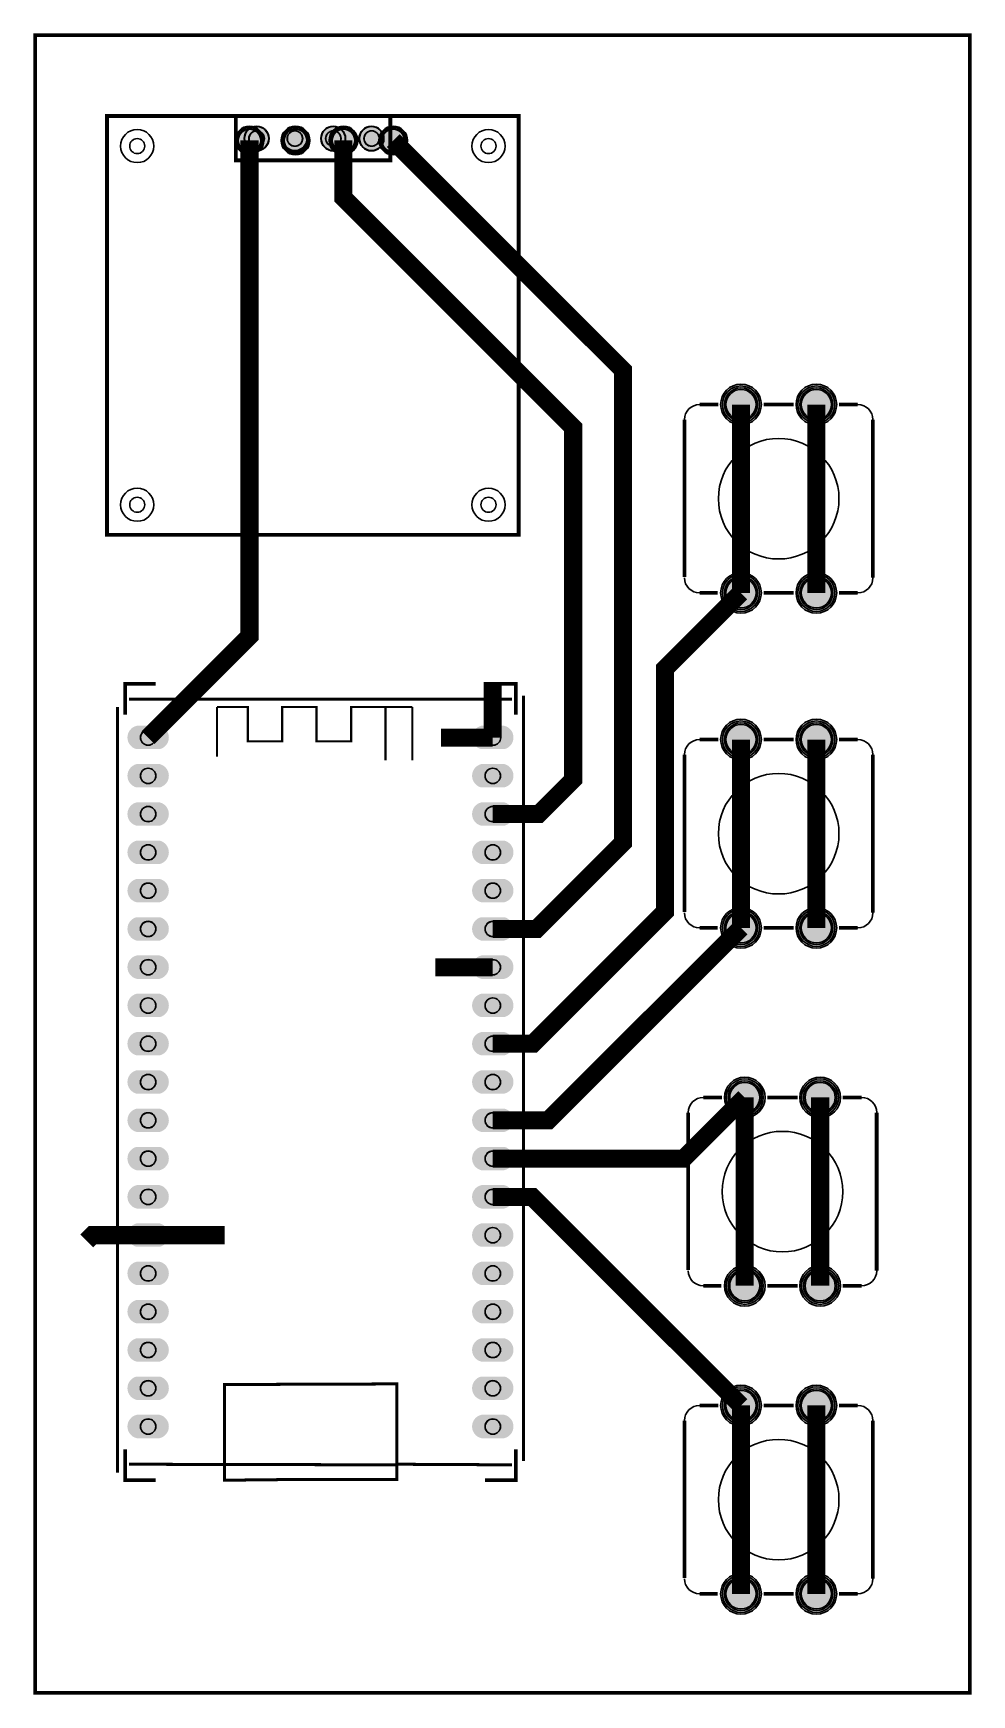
# Model space of a CAD drawing. Header units: millimetres. Extents: x 0 to 62, y -110 to 0.
import ezdxf

# ---------------------------------------------------------------- set-up
doc = ezdxf.new("R2010")
doc.units = ezdxf.units.MM
for name, color, linetype, true_color in [('BoardOutLine', 7, 'Continuous', 0xff00ff), ('BottomLayer', 7, 'Continuous', 0x0000ff), ('BottomSolderMaskLayer', 7, 'Continuous', 0xaa00ff), ('Document', 7, 'Continuous', 0xffffff), ('Multi-Layer', 7, 'Continuous', 0xc0c0c0), ('TopSilkLayer', 7, 'Continuous', 0xffcc00), ('TopSolderMaskLayer', 7, 'Continuous', 0x800080)]:
    doc.layers.add(name, color=color, linetype=linetype, true_color=true_color)

msp = doc.modelspace()

# ---------------------------------------------------------------- hatches: boundary and pattern name
at = {"layer": 'BottomSolderMaskLayer'}
for points in [[(13.27, -6.99, 1), (15.17, -6.99, 1)], [(13.87, -6.86, 1), (15.52, -6.86, 1)], [(16.32, -6.99, 1), (18.22, -6.99, 1)], [(16.41, -6.86, 1), (18.06, -6.86, 1)], [(18.95, -6.86, 1), (20.6, -6.86, 1)], [(19.5, -6.99, 1), (21.4, -6.99, 1)], [(21.49, -6.86, 1), (23.14, -6.86, 1)], [(22.8, -6.99, 1), (24.7, -6.99, 1)], [(45.47, -24.51, 1), (48.17, -24.51, 1)], [(50.47, -24.51, 1), (53.17, -24.51, 1)], [(45.47, -37.01, 1), (48.17, -37.01, 1)], [(50.47, -37.01, 1), (53.17, -37.01, 1)], [(6.73, -47.38, -0.785398), (6.73, -45.83), (8.26, -45.83, -0.785398), (8.26, -47.38)], [(29.59, -47.38, -0.785398), (29.59, -45.83), (31.12, -45.83, -0.785398), (31.12, -47.38)], [(45.47, -46.74, 1), (48.17, -46.74, 1)], [(50.47, -46.74, 1), (53.17, -46.74, 1)], [(6.73, -49.92, -0.785398), (6.73, -48.37), (8.26, -48.37, -0.785398), (8.26, -49.92)], [(29.59, -49.92, -0.785398), (29.59, -48.37), (31.12, -48.37, -0.785398), (31.12, -49.92)], [(6.73, -52.46, -0.785398), (6.73, -50.91), (8.26, -50.91, -0.785398), (8.26, -52.46)], [(29.59, -52.46, -0.785398), (29.59, -50.91), (31.12, -50.91, -0.785398), (31.12, -52.46)], [(6.73, -55, -0.785398), (6.73, -53.45), (8.26, -53.45, -0.785398), (8.26, -55)], [(29.59, -55, -0.785398), (29.59, -53.45), (31.12, -53.45, -0.785398), (31.12, -55)], [(6.73, -57.54, -0.785398), (6.73, -55.99), (8.26, -55.99, -0.785398), (8.26, -57.54)], [(29.59, -57.54, -0.785398), (29.59, -55.99), (31.12, -55.99, -0.785398), (31.12, -57.54)], [(45.47, -59.24, 1), (48.17, -59.24, 1)], [(50.47, -59.24, 1), (53.17, -59.24, 1)], [(6.73, -60.08, -0.785398), (6.73, -58.53), (8.26, -58.53, -0.785398), (8.26, -60.08)], [(29.59, -60.08, -0.785398), (29.59, -58.53), (31.12, -58.53, -0.785398), (31.12, -60.08)], [(6.73, -62.62, -0.785398), (6.73, -61.07), (8.26, -61.07, -0.785398), (8.26, -62.62)], [(29.59, -62.62, -0.785398), (29.59, -61.07), (31.12, -61.07, -0.785398), (31.12, -62.62)], [(6.73, -65.16, -0.785398), (6.73, -63.61), (8.26, -63.61, -0.785398), (8.26, -65.16)], [(29.59, -65.16, -0.785398), (29.59, -63.61), (31.12, -63.61, -0.785398), (31.12, -65.16)], [(6.73, -67.7, -0.785398), (6.73, -66.15), (8.26, -66.15, -0.785398), (8.26, -67.7)], [(29.59, -67.7, -0.785398), (29.59, -66.15), (31.12, -66.15, -0.785398), (31.12, -67.7)], [(6.73, -70.24, -0.785398), (6.73, -68.69), (8.26, -68.69, -0.785398), (8.26, -70.24)], [(29.59, -70.24, -0.785398), (29.59, -68.69), (31.12, -68.69, -0.785398), (31.12, -70.24)], [(45.72, -70.49, 1), (48.42, -70.49, 1)], [(50.72, -70.49, 1), (53.42, -70.49, 1)], [(6.73, -72.78, -0.785398), (6.73, -71.23), (8.26, -71.23, -0.785398), (8.26, -72.78)], [(29.59, -72.78, -0.785398), (29.59, -71.23), (31.12, -71.23, -0.785398), (31.12, -72.78)], [(6.73, -75.32, -0.785398), (6.73, -73.77), (8.26, -73.77, -0.785398), (8.26, -75.32)], [(29.59, -75.32, -0.785398), (29.59, -73.77), (31.12, -73.77, -0.785398), (31.12, -75.32)], [(6.73, -77.86, -0.785398), (6.73, -76.31), (8.26, -76.31, -0.785398), (8.26, -77.86)], [(29.59, -77.86, -0.785398), (29.59, -76.31), (31.12, -76.31, -0.785398), (31.12, -77.86)], [(6.73, -80.4, -0.785398), (6.73, -78.85), (8.26, -78.85, -0.785398), (8.26, -80.4)], [(29.59, -80.4, -0.785398), (29.59, -78.85), (31.12, -78.85, -0.785398), (31.12, -80.4)], [(6.73, -82.94, -0.785398), (6.73, -81.39), (8.26, -81.39, -0.785398), (8.26, -82.94)], [(29.59, -82.94, -0.785398), (29.59, -81.39), (31.12, -81.39, -0.785398), (31.12, -82.94)], [(45.72, -82.99, 1), (48.42, -82.99, 1)], [(50.72, -82.99, 1), (53.42, -82.99, 1)], [(6.73, -85.48, -0.785398), (6.73, -83.93), (8.26, -83.93, -0.785398), (8.26, -85.48)], [(29.59, -85.48, -0.785398), (29.59, -83.93), (31.12, -83.93, -0.785398), (31.12, -85.48)], [(6.73, -88.02, -0.785398), (6.73, -86.47), (8.26, -86.47, -0.785398), (8.26, -88.02)], [(29.59, -88.02, -0.785398), (29.59, -86.47), (31.12, -86.47, -0.785398), (31.12, -88.02)], [(6.73, -90.56, -0.785398), (6.73, -89.01), (8.26, -89.01, -0.785398), (8.26, -90.56)], [(29.59, -90.56, -0.785398), (29.59, -89.01), (31.12, -89.01, -0.785398), (31.12, -90.56)], [(45.47, -90.93, 1), (48.17, -90.93, 1)], [(50.47, -90.93, 1), (53.17, -90.93, 1)], [(6.73, -93.1, -0.785398), (6.73, -91.55), (8.26, -91.55, -0.785398), (8.26, -93.1)], [(29.59, -93.1, -0.785398), (29.59, -91.55), (31.12, -91.55, -0.785398), (31.12, -93.1)], [(45.47, -103.43, 1), (48.17, -103.43, 1)], [(50.47, -103.43, 1), (53.17, -103.43, 1)]]:
    msp.add_hatch(color=256, dxfattribs=at).paths.add_polyline_path(points)
at = {"layer": 'Document'}
for points in [[(4.67, -5.41), (4.67, -33.26), (18.42, -33.26), (18.42, -33.06), (4.87, -33.06), (4.87, -5.46), (18.42, -5.46), (18.42, -5.26), (4.82, -5.26), (4.67, -5.41)], [(32.17, -5.41), (32.17, -33.26), (18.42, -33.26), (18.42, -33.06), (31.97, -33.06), (31.97, -5.46), (18.42, -5.46), (18.42, -5.26), (32.02, -5.26), (32.17, -5.41)]]:
    msp.add_hatch(color=256, dxfattribs=at).paths.add_polyline_path(points)
at = {"layer": 'Multi-Layer'}
for points in [[(13.89, -6.86, 1), (15.49, -6.86, 1)], [(16.43, -6.86, 1), (18.03, -6.86, 1)], [(18.97, -6.86, 1), (20.57, -6.86, 1)], [(21.51, -6.86, 1), (23.11, -6.86, 1)], [(45.72, -24.51, 1), (47.92, -24.51, 1)], [(50.72, -24.51, 1), (52.92, -24.51, 1)], [(45.72, -37.01, 1), (47.92, -37.01, 1)], [(50.72, -37.01, 1), (52.92, -37.01, 1)], [(6.74, -47.36, -0.785398), (6.74, -45.86), (8.24, -45.86, -0.785398), (8.24, -47.36)], [(29.6, -47.36, -0.785398), (29.6, -45.86), (31.1, -45.86, -0.785398), (31.1, -47.36)], [(45.72, -46.74, 1), (47.92, -46.74, 1)], [(50.72, -46.74, 1), (52.92, -46.74, 1)], [(6.74, -49.9, -0.785398), (6.74, -48.4), (8.24, -48.4, -0.785398), (8.24, -49.9)], [(29.6, -49.9, -0.785398), (29.6, -48.4), (31.1, -48.4, -0.785398), (31.1, -49.9)], [(6.74, -52.44, -0.785398), (6.74, -50.94), (8.24, -50.94, -0.785398), (8.24, -52.44)], [(29.6, -52.44, -0.785398), (29.6, -50.94), (31.1, -50.94, -0.785398), (31.1, -52.44)], [(6.74, -54.98, -0.785398), (6.74, -53.48), (8.24, -53.48, -0.785398), (8.24, -54.98)], [(29.6, -54.98, -0.785398), (29.6, -53.48), (31.1, -53.48, -0.785398), (31.1, -54.98)], [(6.74, -57.52, -0.785398), (6.74, -56.02), (8.24, -56.02, -0.785398), (8.24, -57.52)], [(29.6, -57.52, -0.785398), (29.6, -56.02), (31.1, -56.02, -0.785398), (31.1, -57.52)], [(45.72, -59.24, 1), (47.92, -59.24, 1)], [(50.72, -59.24, 1), (52.92, -59.24, 1)], [(6.74, -60.06, -0.785398), (6.74, -58.56), (8.24, -58.56, -0.785398), (8.24, -60.06)], [(29.6, -60.06, -0.785398), (29.6, -58.56), (31.1, -58.56, -0.785398), (31.1, -60.06)], [(6.74, -62.6, -0.785398), (6.74, -61.1), (8.24, -61.1, -0.785398), (8.24, -62.6)], [(29.6, -62.6, -0.785398), (29.6, -61.1), (31.1, -61.1, -0.785398), (31.1, -62.6)], [(6.74, -65.14, -0.785398), (6.74, -63.64), (8.24, -63.64, -0.785398), (8.24, -65.14)], [(29.6, -65.14, -0.785398), (29.6, -63.64), (31.1, -63.64, -0.785398), (31.1, -65.14)], [(6.74, -67.68, -0.785398), (6.74, -66.18), (8.24, -66.18, -0.785398), (8.24, -67.68)], [(29.6, -67.68, -0.785398), (29.6, -66.18), (31.1, -66.18, -0.785398), (31.1, -67.68)], [(6.74, -70.22, -0.785398), (6.74, -68.72), (8.24, -68.72, -0.785398), (8.24, -70.22)], [(29.6, -70.22, -0.785398), (29.6, -68.72), (31.1, -68.72, -0.785398), (31.1, -70.22)], [(45.97, -70.49, 1), (48.17, -70.49, 1)], [(50.97, -70.49, 1), (53.17, -70.49, 1)], [(6.74, -72.76, -0.785398), (6.74, -71.26), (8.24, -71.26, -0.785398), (8.24, -72.76)], [(29.6, -72.76, -0.785398), (29.6, -71.26), (31.1, -71.26, -0.785398), (31.1, -72.76)], [(6.74, -75.3, -0.785398), (6.74, -73.8), (8.24, -73.8, -0.785398), (8.24, -75.3)], [(29.6, -75.3, -0.785398), (29.6, -73.8), (31.1, -73.8, -0.785398), (31.1, -75.3)], [(6.74, -77.84, -0.785398), (6.74, -76.34), (8.24, -76.34, -0.785398), (8.24, -77.84)], [(29.6, -77.84, -0.785398), (29.6, -76.34), (31.1, -76.34, -0.785398), (31.1, -77.84)], [(6.74, -80.38, -0.785398), (6.74, -78.88), (8.24, -78.88, -0.785398), (8.24, -80.38)], [(29.6, -80.38, -0.785398), (29.6, -78.88), (31.1, -78.88, -0.785398), (31.1, -80.38)], [(6.74, -82.92, -0.785398), (6.74, -81.42), (8.24, -81.42, -0.785398), (8.24, -82.92)], [(29.6, -82.92, -0.785398), (29.6, -81.42), (31.1, -81.42, -0.785398), (31.1, -82.92)], [(45.97, -82.99, 1), (48.17, -82.99, 1)], [(50.97, -82.99, 1), (53.17, -82.99, 1)], [(6.74, -85.46, -0.785398), (6.74, -83.96), (8.24, -83.96, -0.785398), (8.24, -85.46)], [(29.6, -85.46, -0.785398), (29.6, -83.96), (31.1, -83.96, -0.785398), (31.1, -85.46)], [(6.74, -88, -0.785398), (6.74, -86.5), (8.24, -86.5, -0.785398), (8.24, -88)], [(29.6, -88, -0.785398), (29.6, -86.5), (31.1, -86.5, -0.785398), (31.1, -88)], [(6.74, -90.54, -0.785398), (6.74, -89.04), (8.24, -89.04, -0.785398), (8.24, -90.54)], [(29.6, -90.54, -0.785398), (29.6, -89.04), (31.1, -89.04, -0.785398), (31.1, -90.54)], [(45.72, -90.93, 1), (47.92, -90.93, 1)], [(50.72, -90.93, 1), (52.92, -90.93, 1)], [(6.74, -93.08, -0.785398), (6.74, -91.58), (8.24, -91.58, -0.785398), (8.24, -93.08)], [(29.6, -93.08, -0.785398), (29.6, -91.58), (31.1, -91.58, -0.785398), (31.1, -93.08)], [(45.72, -103.43, 1), (47.92, -103.43, 1)], [(50.72, -103.43, 1), (52.92, -103.43, 1)]]:
    msp.add_hatch(color=256, dxfattribs=at).paths.add_polyline_path(points)
at = {"layer": 'TopSolderMaskLayer'}
for points in [[(13.27, -6.99, 1), (15.17, -6.99, 1)], [(13.87, -6.86, 1), (15.52, -6.86, 1)], [(16.32, -6.99, 1), (18.22, -6.99, 1)], [(16.41, -6.86, 1), (18.06, -6.86, 1)], [(18.95, -6.86, 1), (20.6, -6.86, 1)], [(19.5, -6.99, 1), (21.4, -6.99, 1)], [(21.49, -6.86, 1), (23.14, -6.86, 1)], [(22.8, -6.99, 1), (24.7, -6.99, 1)], [(45.47, -24.51, 1), (48.17, -24.51, 1)], [(50.47, -24.51, 1), (53.17, -24.51, 1)], [(45.47, -37.01, 1), (48.17, -37.01, 1)], [(50.47, -37.01, 1), (53.17, -37.01, 1)], [(6.73, -47.38, -0.785398), (6.73, -45.83), (8.26, -45.83, -0.785398), (8.26, -47.38)], [(29.59, -47.38, -0.785398), (29.59, -45.83), (31.12, -45.83, -0.785398), (31.12, -47.38)], [(45.47, -46.74, 1), (48.17, -46.74, 1)], [(50.47, -46.74, 1), (53.17, -46.74, 1)], [(6.73, -49.92, -0.785398), (6.73, -48.37), (8.26, -48.37, -0.785398), (8.26, -49.92)], [(29.59, -49.92, -0.785398), (29.59, -48.37), (31.12, -48.37, -0.785398), (31.12, -49.92)], [(6.73, -52.46, -0.785398), (6.73, -50.91), (8.26, -50.91, -0.785398), (8.26, -52.46)], [(29.59, -52.46, -0.785398), (29.59, -50.91), (31.12, -50.91, -0.785398), (31.12, -52.46)], [(6.73, -55, -0.785398), (6.73, -53.45), (8.26, -53.45, -0.785398), (8.26, -55)], [(29.59, -55, -0.785398), (29.59, -53.45), (31.12, -53.45, -0.785398), (31.12, -55)], [(6.73, -57.54, -0.785398), (6.73, -55.99), (8.26, -55.99, -0.785398), (8.26, -57.54)], [(29.59, -57.54, -0.785398), (29.59, -55.99), (31.12, -55.99, -0.785398), (31.12, -57.54)], [(45.47, -59.24, 1), (48.17, -59.24, 1)], [(50.47, -59.24, 1), (53.17, -59.24, 1)], [(6.73, -60.08, -0.785398), (6.73, -58.53), (8.26, -58.53, -0.785398), (8.26, -60.08)], [(29.59, -60.08, -0.785398), (29.59, -58.53), (31.12, -58.53, -0.785398), (31.12, -60.08)], [(6.73, -62.62, -0.785398), (6.73, -61.07), (8.26, -61.07, -0.785398), (8.26, -62.62)], [(29.59, -62.62, -0.785398), (29.59, -61.07), (31.12, -61.07, -0.785398), (31.12, -62.62)], [(6.73, -65.16, -0.785398), (6.73, -63.61), (8.26, -63.61, -0.785398), (8.26, -65.16)], [(29.59, -65.16, -0.785398), (29.59, -63.61), (31.12, -63.61, -0.785398), (31.12, -65.16)], [(6.73, -67.7, -0.785398), (6.73, -66.15), (8.26, -66.15, -0.785398), (8.26, -67.7)], [(29.59, -67.7, -0.785398), (29.59, -66.15), (31.12, -66.15, -0.785398), (31.12, -67.7)], [(6.73, -70.24, -0.785398), (6.73, -68.69), (8.26, -68.69, -0.785398), (8.26, -70.24)], [(29.59, -70.24, -0.785398), (29.59, -68.69), (31.12, -68.69, -0.785398), (31.12, -70.24)], [(45.72, -70.49, 1), (48.42, -70.49, 1)], [(50.72, -70.49, 1), (53.42, -70.49, 1)], [(6.73, -72.78, -0.785398), (6.73, -71.23), (8.26, -71.23, -0.785398), (8.26, -72.78)], [(29.59, -72.78, -0.785398), (29.59, -71.23), (31.12, -71.23, -0.785398), (31.12, -72.78)], [(6.73, -75.32, -0.785398), (6.73, -73.77), (8.26, -73.77, -0.785398), (8.26, -75.32)], [(29.59, -75.32, -0.785398), (29.59, -73.77), (31.12, -73.77, -0.785398), (31.12, -75.32)], [(6.73, -77.86, -0.785398), (6.73, -76.31), (8.26, -76.31, -0.785398), (8.26, -77.86)], [(29.59, -77.86, -0.785398), (29.59, -76.31), (31.12, -76.31, -0.785398), (31.12, -77.86)], [(6.73, -80.4, -0.785398), (6.73, -78.85), (8.26, -78.85, -0.785398), (8.26, -80.4)], [(29.59, -80.4, -0.785398), (29.59, -78.85), (31.12, -78.85, -0.785398), (31.12, -80.4)], [(6.73, -82.94, -0.785398), (6.73, -81.39), (8.26, -81.39, -0.785398), (8.26, -82.94)], [(29.59, -82.94, -0.785398), (29.59, -81.39), (31.12, -81.39, -0.785398), (31.12, -82.94)], [(45.72, -82.99, 1), (48.42, -82.99, 1)], [(50.72, -82.99, 1), (53.42, -82.99, 1)], [(6.73, -85.48, -0.785398), (6.73, -83.93), (8.26, -83.93, -0.785398), (8.26, -85.48)], [(29.59, -85.48, -0.785398), (29.59, -83.93), (31.12, -83.93, -0.785398), (31.12, -85.48)], [(6.73, -88.02, -0.785398), (6.73, -86.47), (8.26, -86.47, -0.785398), (8.26, -88.02)], [(29.59, -88.02, -0.785398), (29.59, -86.47), (31.12, -86.47, -0.785398), (31.12, -88.02)], [(6.73, -90.56, -0.785398), (6.73, -89.01), (8.26, -89.01, -0.785398), (8.26, -90.56)], [(29.59, -90.56, -0.785398), (29.59, -89.01), (31.12, -89.01, -0.785398), (31.12, -90.56)], [(45.47, -90.93, 1), (48.17, -90.93, 1)], [(50.47, -90.93, 1), (53.17, -90.93, 1)], [(6.73, -93.1, -0.785398), (6.73, -91.55), (8.26, -91.55, -0.785398), (8.26, -93.1)], [(29.59, -93.1, -0.785398), (29.59, -91.55), (31.12, -91.55, -0.785398), (31.12, -93.1)], [(45.47, -103.43, 1), (48.17, -103.43, 1)], [(50.47, -103.43, 1), (53.17, -103.43, 1)]]:
    msp.add_hatch(color=256, dxfattribs=at).paths.add_polyline_path(points)

# ---------------------------------------------------------------- linework, layer by layer
at = {"layer": 'BoardOutLine', "const_width": 0.254}
msp.add_lwpolyline([(0, 0), (62, 0), (62, -110), (0, -110), (0, 0)], close=True, dxfattribs=at)
at = {"layer": 'BottomLayer', "const_width": 1.2}
for points in [[(14.22, -6.99), (14.22, -39.88), (7.49, -46.61)], [(20.45, -6.99), (20.45, -10.8), (35.69, -26.04), (35.69, -49.4), (33.4, -51.69), (30.35, -51.69)], [(23.75, -6.99), (38.99, -22.23), (38.99, -53.59), (33.27, -59.31), (30.35, -59.31)], [(46.82, -37.01), (46.82, -24.51)], [(51.82, -24.51), (51.82, -37.01)], [(30.35, -66.93), (33.02, -66.93), (41.78, -58.17), (41.78, -42.04), (46.81, -37.01)], [(30.35, -46.61), (30.35, -42.93)], [(30.35, -46.61), (26.92, -46.61)], [(46.82, -59.24), (46.82, -46.74)], [(51.82, -46.74), (51.82, -59.24)], [(30.35, -72.01), (34.04, -72.01), (46.82, -59.24)], [(30.35, -61.85), (26.54, -61.85)], [(30.35, -74.55), (43.01, -74.55), (47.07, -70.49)], [(47.07, -82.99), (47.07, -70.49)], [(52.07, -70.49), (52.07, -82.99)], [(30.35, -77.09), (32.97, -77.09), (46.82, -90.93)], [(7.49, -79.63), (3.81, -79.63), (3.43, -80.01)], [(7.49, -79.63), (12.57, -79.63)], [(46.82, -103.43), (46.82, -90.93)], [(51.82, -103.43), (51.82, -90.93)]]:
    msp.add_lwpolyline(points, dxfattribs=at)
at = {"layer": 'BottomSolderMaskLayer'}
for points in [[(7.5, -46.1), (7.49, -46.1)], [(30.38, -46.1), (30.33, -46.1)], [(7.5, -47.12), (7.49, -47.12)], [(30.38, -47.12), (30.33, -47.12)], [(7.5, -48.64), (7.49, -48.64)], [(30.36, -48.64), (30.35, -48.64)], [(7.5, -49.66), (7.49, -49.66)], [(30.36, -49.66), (30.35, -49.66)], [(7.5, -51.18), (7.49, -51.18)], [(30.36, -51.18), (30.35, -51.18)], [(7.5, -52.2), (7.49, -52.2)], [(30.36, -52.2), (30.35, -52.2)], [(7.5, -53.72), (7.49, -53.72)], [(30.36, -53.72), (30.35, -53.72)], [(7.5, -54.74), (7.49, -54.74)], [(30.36, -54.74), (30.35, -54.74)], [(7.5, -56.26), (7.49, -56.26)], [(7.5, -57.28), (7.49, -57.28)], [(30.36, -56.26), (30.35, -56.26)], [(30.36, -57.28), (30.35, -57.28)], [(7.5, -58.8), (7.49, -58.8)], [(30.36, -58.8), (30.35, -58.8)], [(7.5, -59.82), (7.49, -59.82)], [(30.36, -59.82), (30.35, -59.82)], [(7.5, -61.34), (7.49, -61.34)], [(30.36, -61.34), (30.35, -61.34)], [(7.5, -62.36), (7.49, -62.36)], [(30.36, -62.36), (30.35, -62.36)], [(7.5, -63.88), (7.49, -63.88)], [(30.36, -63.88), (30.35, -63.88)], [(7.5, -64.9), (7.49, -64.9)], [(30.36, -64.9), (30.35, -64.9)], [(7.5, -66.42), (7.49, -66.42)], [(30.36, -66.42), (30.35, -66.42)], [(7.5, -67.44), (7.49, -67.44)], [(30.36, -67.44), (30.35, -67.44)], [(7.5, -68.96), (7.49, -68.96)], [(30.36, -68.96), (30.35, -68.96)], [(7.5, -69.98), (7.49, -69.98)], [(30.36, -69.98), (30.35, -69.98)], [(7.5, -71.5), (7.49, -71.5)], [(30.36, -71.5), (30.35, -71.5)], [(7.5, -72.52), (7.49, -72.52)], [(30.36, -72.52), (30.35, -72.52)], [(7.5, -74.04), (7.49, -74.04)], [(30.36, -74.04), (30.35, -74.04)], [(7.5, -75.06), (7.49, -75.06)], [(30.36, -75.06), (30.35, -75.06)], [(7.5, -76.58), (7.49, -76.58)], [(30.36, -76.58), (30.35, -76.58)], [(7.5, -77.6), (7.49, -77.6)], [(30.36, -77.6), (30.35, -77.6)], [(7.5, -79.12), (7.49, -79.12)], [(30.36, -79.12), (30.35, -79.12)], [(7.5, -80.14), (7.49, -80.14)], [(30.36, -80.14), (30.35, -80.14)], [(7.5, -81.66), (7.49, -81.66)], [(7.5, -82.68), (7.49, -82.68)], [(30.36, -81.66), (30.35, -81.66)], [(30.36, -82.68), (30.35, -82.68)], [(7.5, -84.2), (7.49, -84.2)], [(30.36, -84.2), (30.35, -84.2)], [(7.5, -85.22), (7.49, -85.22)], [(30.36, -85.22), (30.35, -85.22)], [(7.5, -86.74), (7.49, -86.74)], [(30.36, -86.74), (30.35, -86.74)], [(7.5, -87.76), (7.49, -87.76)], [(30.36, -87.76), (30.35, -87.76)], [(7.5, -89.28), (7.49, -89.28)], [(30.36, -89.28), (30.35, -89.28)], [(7.5, -90.3), (7.49, -90.3)], [(30.36, -90.3), (30.35, -90.3)], [(7.5, -91.82), (7.49, -91.82)], [(30.36, -91.82), (30.35, -91.82)], [(7.5, -92.84), (7.49, -92.84)], [(30.36, -92.84), (30.35, -92.84)]]:
    msp.add_lwpolyline(points, close=True, dxfattribs=at)
for centre, radius in [((14.22, -6.99), 0.95), ((14.22, -6.99), 0.891), ((14.69, -6.86), 0.825), ((14.69, -6.86), 0.516), ((17.27, -6.99), 0.95), ((17.27, -6.99), 0.891), ((17.23, -6.86), 0.825), ((17.23, -6.86), 0.516), ((19.77, -6.86), 0.825), ((19.78, -6.86), 0.516), ((20.45, -6.99), 0.95), ((20.45, -6.99), 0.891), ((22.31, -6.86), 0.825), ((22.32, -6.86), 0.516), ((23.75, -6.99), 0.95), ((23.75, -6.99), 0.891), ((46.82, -24.51), 1.35), ((46.82, -24.51), 1.23), ((51.82, -24.51), 1.35), ((51.82, -24.51), 1.23), ((46.82, -37.01), 1.35), ((46.82, -37.01), 1.23), ((51.82, -37.01), 1.35), ((51.82, -37.01), 1.23), ((46.82, -46.74), 1.35), ((46.82, -46.74), 1.23), ((51.82, -46.74), 1.35), ((51.82, -46.74), 1.23), ((46.82, -59.24), 1.35), ((46.82, -59.24), 1.23), ((51.82, -59.24), 1.35), ((51.82, -59.24), 1.23), ((47.07, -70.49), 1.35), ((47.07, -70.49), 1.23), ((52.07, -70.49), 1.35), ((52.07, -70.49), 1.23), ((47.07, -82.99), 1.35), ((47.07, -82.99), 1.23), ((52.07, -82.99), 1.35), ((52.07, -82.99), 1.23), ((46.82, -90.93), 1.35), ((46.82, -90.93), 1.23), ((51.82, -90.93), 1.35), ((51.82, -90.93), 1.23), ((46.82, -103.43), 1.35), ((46.82, -103.43), 1.23), ((51.82, -103.43), 1.35), ((51.82, -103.43), 1.23)]:
    msp.add_circle(centre, radius, dxfattribs=at)
for centre, start, end in [((7.49, -46.61), 90, 270), ((7.5, -46.61), 270, 90), ((30.33, -46.61), 90, 270), ((30.38, -46.61), 270, 90), ((7.49, -49.15), 90, 270), ((7.5, -49.15), 270, 90), ((30.35, -49.15), 90, 270), ((30.36, -49.15), 270, 90), ((7.49, -51.69), 90, 270), ((7.5, -51.69), 270, 90), ((30.35, -51.69), 90, 270), ((30.36, -51.69), 270, 90), ((7.49, -54.23), 90, 270), ((7.5, -54.23), 270, 90), ((30.35, -54.23), 90, 270), ((30.36, -54.23), 270, 90), ((7.49, -56.77), 90, 270), ((7.5, -56.77), 270, 90), ((30.35, -56.77), 90, 270), ((30.36, -56.77), 270, 90), ((7.49, -59.31), 90, 270), ((7.5, -59.31), 270, 90), ((30.35, -59.31), 90, 270), ((30.36, -59.31), 270, 90), ((7.49, -61.85), 90, 270), ((7.5, -61.85), 270, 90), ((30.35, -61.85), 90, 270), ((30.36, -61.85), 270, 90), ((7.49, -64.39), 90, 270), ((7.5, -64.39), 270, 90), ((30.35, -64.39), 90, 270), ((30.36, -64.39), 270, 90), ((7.49, -66.93), 90, 270), ((7.5, -66.93), 270, 90), ((30.35, -66.93), 90, 270), ((30.36, -66.93), 270, 90), ((7.49, -69.47), 90, 270), ((7.5, -69.47), 270, 90), ((30.35, -69.47), 90, 270), ((30.36, -69.47), 270, 90), ((7.49, -72.01), 90, 270), ((7.5, -72.01), 270, 90), ((30.35, -72.01), 90, 270), ((30.36, -72.01), 270, 90), ((7.49, -74.55), 90, 270), ((7.5, -74.55), 270, 90), ((30.35, -74.55), 90, 270), ((30.36, -74.55), 270, 90), ((7.49, -77.09), 90, 270), ((7.5, -77.09), 270, 90), ((30.35, -77.09), 90, 270), ((30.36, -77.09), 270, 90), ((7.49, -79.63), 90, 270), ((7.5, -79.63), 270, 90), ((30.35, -79.63), 90, 270), ((30.36, -79.63), 270, 90), ((7.49, -82.17), 90, 270), ((7.5, -82.17), 270, 90), ((30.35, -82.17), 90, 270), ((30.36, -82.17), 270, 90), ((7.49, -84.71), 90, 270), ((7.5, -84.71), 270, 90), ((30.35, -84.71), 90, 270), ((30.36, -84.71), 270, 90), ((7.49, -87.25), 90, 270), ((7.5, -87.25), 270, 90), ((30.35, -87.25), 90, 270), ((30.36, -87.25), 270, 90), ((7.49, -89.79), 90, 270), ((7.5, -89.79), 270, 90), ((30.35, -89.79), 90, 270), ((30.36, -89.79), 270, 90), ((7.49, -92.33), 90, 270), ((7.5, -92.33), 270, 90), ((30.35, -92.33), 90, 270), ((30.36, -92.33), 270, 90)]:
    msp.add_arc(centre, 0.508, start, end, dxfattribs=at)
at = {"layer": 'Document'}
for points, const_width in [([(31.62, -44.07), (6.22, -44.07)], 0.203), ([(32.39, -94.62), (32.39, -43.82)], 0.2), ([(5.46, -95.38), (5.46, -44.58)], 0.203), ([(24, -94.83), (24, -89.5), (12.57, -89.54), (12.57, -92.33), (12.57, -94.87), (12.57, -95.89), (16.38, -95.85), (24, -95.85), (24, -94.83), (31.62, -94.87)], 0.2), ([(6.22, -94.83), (24, -94.87)], 0.2)]:
    msp.add_lwpolyline(points, dxfattribs=dict(at, const_width=const_width))
for centre in [(6.77, -7.36), (30.07, -7.36), (6.77, -31.16), (30.07, -31.16)]:
    msp.add_circle(centre, 0.5, dxfattribs=at)
at = {"layer": 'Multi-Layer'}
for points in [[(7.5, -46.11), (7.49, -46.11)], [(30.38, -46.11), (30.33, -46.11)], [(7.5, -47.11), (7.49, -47.11)], [(30.38, -47.11), (30.33, -47.11)], [(7.5, -48.65), (7.49, -48.65)], [(30.36, -48.65), (30.35, -48.65)], [(7.5, -49.65), (7.49, -49.65)], [(30.36, -49.65), (30.35, -49.65)], [(7.5, -51.19), (7.49, -51.19)], [(30.36, -51.19), (30.35, -51.19)], [(7.5, -52.19), (7.49, -52.19)], [(30.36, -52.19), (30.35, -52.19)], [(7.5, -53.73), (7.49, -53.73)], [(30.36, -53.73), (30.35, -53.73)], [(7.5, -54.73), (7.49, -54.73)], [(30.36, -54.73), (30.35, -54.73)], [(7.5, -56.27), (7.49, -56.27)], [(7.5, -57.27), (7.49, -57.27)], [(30.36, -56.27), (30.35, -56.27)], [(30.36, -57.27), (30.35, -57.27)], [(7.5, -58.81), (7.49, -58.81)], [(30.36, -58.81), (30.35, -58.81)], [(7.5, -59.81), (7.49, -59.81)], [(30.36, -59.81), (30.35, -59.81)], [(7.5, -61.35), (7.49, -61.35)], [(30.36, -61.35), (30.35, -61.35)], [(7.5, -62.35), (7.49, -62.35)], [(30.36, -62.35), (30.35, -62.35)], [(7.5, -63.89), (7.49, -63.89)], [(30.36, -63.89), (30.35, -63.89)], [(7.5, -64.89), (7.49, -64.89)], [(30.36, -64.89), (30.35, -64.89)], [(7.5, -66.43), (7.49, -66.43)], [(30.36, -66.43), (30.35, -66.43)], [(7.5, -67.43), (7.49, -67.43)], [(30.36, -67.43), (30.35, -67.43)], [(7.5, -68.97), (7.49, -68.97)], [(30.36, -68.97), (30.35, -68.97)], [(7.5, -69.97), (7.49, -69.97)], [(30.36, -69.97), (30.35, -69.97)], [(7.5, -71.51), (7.49, -71.51)], [(30.36, -71.51), (30.35, -71.51)], [(7.5, -72.51), (7.49, -72.51)], [(30.36, -72.51), (30.35, -72.51)], [(7.5, -74.05), (7.49, -74.05)], [(30.36, -74.05), (30.35, -74.05)], [(7.5, -75.05), (7.49, -75.05)], [(30.36, -75.05), (30.35, -75.05)], [(7.5, -76.59), (7.49, -76.59)], [(30.36, -76.59), (30.35, -76.59)], [(7.5, -77.59), (7.49, -77.59)], [(30.36, -77.59), (30.35, -77.59)], [(7.5, -79.13), (7.49, -79.13)], [(30.36, -79.13), (30.35, -79.13)], [(7.5, -80.13), (7.49, -80.13)], [(30.36, -80.13), (30.35, -80.13)], [(7.5, -81.67), (7.49, -81.67)], [(7.5, -82.67), (7.49, -82.67)], [(30.36, -81.67), (30.35, -81.67)], [(30.36, -82.67), (30.35, -82.67)], [(7.5, -84.21), (7.49, -84.21)], [(30.36, -84.21), (30.35, -84.21)], [(7.5, -85.21), (7.49, -85.21)], [(30.36, -85.21), (30.35, -85.21)], [(7.5, -86.75), (7.49, -86.75)], [(30.36, -86.75), (30.35, -86.75)], [(7.5, -87.75), (7.49, -87.75)], [(30.36, -87.75), (30.35, -87.75)], [(7.5, -89.29), (7.49, -89.29)], [(30.36, -89.29), (30.35, -89.29)], [(7.5, -90.29), (7.49, -90.29)], [(30.36, -90.29), (30.35, -90.29)], [(7.5, -91.83), (7.49, -91.83)], [(30.36, -91.83), (30.35, -91.83)], [(7.5, -92.83), (7.49, -92.83)], [(30.36, -92.83), (30.35, -92.83)]]:
    msp.add_lwpolyline(points, close=True, dxfattribs=at)
for centre, radius in [((6.77, -7.36), 1.1), ((14.22, -6.99), 0.8), ((14.22, -6.99), 0.75), ((14.69, -6.86), 0.8), ((14.69, -6.86), 0.5), ((17.23, -6.86), 0.8), ((17.27, -6.99), 0.8), ((17.27, -6.99), 0.75), ((17.23, -6.86), 0.5), ((19.77, -6.86), 0.8), ((19.78, -6.86), 0.5), ((20.45, -6.99), 0.8), ((20.45, -6.99), 0.75), ((22.31, -6.86), 0.8), ((22.32, -6.86), 0.5), ((23.75, -6.99), 0.8), ((23.75, -6.99), 0.75), ((30.07, -7.36), 1.1), ((46.82, -24.51), 1.1), ((46.82, -24.51), 1), ((51.82, -24.51), 1.1), ((51.82, -24.51), 1), ((6.77, -31.16), 1.1), ((30.07, -31.16), 1.1), ((46.82, -37.01), 1.1), ((46.82, -37.01), 1), ((51.82, -37.01), 1.1), ((51.82, -37.01), 1), ((46.82, -46.74), 1.1), ((46.82, -46.74), 1), ((51.82, -46.74), 1.1), ((51.82, -46.74), 1), ((46.82, -59.24), 1.1), ((46.82, -59.24), 1), ((51.82, -59.24), 1.1), ((51.82, -59.24), 1), ((47.07, -70.49), 1.1), ((52.07, -70.49), 1.1), ((47.07, -70.49), 1), ((52.07, -70.49), 1), ((47.07, -82.99), 1.1), ((47.07, -82.99), 1), ((52.07, -82.99), 1.1), ((52.07, -82.99), 1), ((46.82, -90.93), 1.1), ((46.82, -90.93), 1), ((51.82, -90.93), 1.1), ((51.82, -90.93), 1), ((46.82, -103.43), 1.1), ((46.82, -103.43), 1), ((51.82, -103.43), 1.1), ((51.82, -103.43), 1)]:
    msp.add_circle(centre, radius, dxfattribs=at)
for centre, start, end in [((7.49, -46.61), 90, 270), ((7.5, -46.61), 270, 90), ((30.33, -46.61), 90, 270), ((30.38, -46.61), 270, 90), ((7.49, -49.15), 90, 270), ((7.5, -49.15), 270, 90), ((30.35, -49.15), 90, 270), ((30.36, -49.15), 270, 90), ((7.49, -51.69), 90, 270), ((7.5, -51.69), 270, 90), ((30.35, -51.69), 90, 270), ((30.36, -51.69), 270, 90), ((7.49, -54.23), 90, 270), ((7.5, -54.23), 270, 90), ((30.35, -54.23), 90, 270), ((30.36, -54.23), 270, 90), ((7.49, -56.77), 90, 270), ((7.5, -56.77), 270, 90), ((30.35, -56.77), 90, 270), ((30.36, -56.77), 270, 90), ((7.49, -59.31), 90, 270), ((7.5, -59.31), 270, 90), ((30.35, -59.31), 90, 270), ((30.36, -59.31), 270, 90), ((7.49, -61.85), 90, 270), ((7.5, -61.85), 270, 90), ((30.35, -61.85), 90, 270), ((30.36, -61.85), 270, 90), ((7.49, -64.39), 90, 270), ((7.5, -64.39), 270, 90), ((30.35, -64.39), 90, 270), ((30.36, -64.39), 270, 90), ((7.49, -66.93), 90, 270), ((7.5, -66.93), 270, 90), ((30.35, -66.93), 90, 270), ((30.36, -66.93), 270, 90), ((7.49, -69.47), 90, 270), ((7.5, -69.47), 270, 90), ((30.35, -69.47), 90, 270), ((30.36, -69.47), 270, 90), ((7.49, -72.01), 90, 270), ((7.5, -72.01), 270, 90), ((30.35, -72.01), 90, 270), ((30.36, -72.01), 270, 90), ((7.49, -74.55), 90, 270), ((7.5, -74.55), 270, 90), ((30.35, -74.55), 90, 270), ((30.36, -74.55), 270, 90), ((7.49, -77.09), 90, 270), ((7.5, -77.09), 270, 90), ((30.35, -77.09), 90, 270), ((30.36, -77.09), 270, 90), ((7.49, -79.63), 90, 270), ((7.5, -79.63), 270, 90), ((30.35, -79.63), 90, 270), ((30.36, -79.63), 270, 90), ((7.49, -82.17), 90, 270), ((7.5, -82.17), 270, 90), ((30.35, -82.17), 90, 270), ((30.36, -82.17), 270, 90), ((7.49, -84.71), 90, 270), ((7.5, -84.71), 270, 90), ((30.35, -84.71), 90, 270), ((30.36, -84.71), 270, 90), ((7.49, -87.25), 90, 270), ((7.5, -87.25), 270, 90), ((30.35, -87.25), 90, 270), ((30.36, -87.25), 270, 90), ((7.49, -89.79), 90, 270), ((7.5, -89.79), 270, 90), ((30.35, -89.79), 90, 270), ((30.36, -89.79), 270, 90), ((7.49, -92.33), 90, 270), ((7.5, -92.33), 270, 90), ((30.35, -92.33), 90, 270), ((30.36, -92.33), 270, 90)]:
    msp.add_arc(centre, 0.5, start, end, dxfattribs=at)
at = {"layer": 'TopSilkLayer'}
for points, const_width in [([(24.37, -33.16), (32.07, -33.16), (32.07, -5.36), (4.77, -5.36), (4.77, -33.16), (10.37, -33.16), (10.37, -33.16)], 0.254), ([(45.32, -24.51), (44.07, -24.51)], 0.254), ([(50.32, -24.51), (48.32, -24.51)], 0.254), ([(54.57, -24.51), (53.32, -24.51)], 0.254), ([(43.07, -25.51), (43.07, -35.96)], 0.254), ([(55.57, -25.51), (55.57, -36.01)], 0.254), ([(10.2, -33.16), (10.37, -33.16)], 0.254), ([(10.37, -33.16), (24.37, -33.16), (24.37, -33.16)], 0.254), ([(44.07, -37.01), (45.27, -37.01)], 0.254), ([(50.32, -37.01), (48.32, -37.01)], 0.254), ([(53.32, -37.01), (54.57, -37.01)], 0.254), ([(8, -43.05), (5.97, -43.05), (5.97, -45.09)], 0.254), ([(29.85, -43.05), (31.88, -43.05), (31.88, -45.09)], 0.254), ([(12.06, -44.58), (12.32, -44.58), (14.1, -44.58), (14.1, -46.86), (16.38, -46.86), (16.38, -44.58), (18.67, -44.58), (18.67, -46.86), (20.96, -46.86), (20.96, -44.58), (25.02, -44.58)], 0.15), ([(12.06, -44.58), (12.06, -47.88)], 0.15), ([(23.24, -44.58), (23.24, -48.13)], 0.15), ([(25.02, -44.58), (25.02, -48.13)], 0.15), ([(45.32, -46.74), (44.07, -46.74)], 0.254), ([(50.32, -46.74), (48.32, -46.74)], 0.254), ([(54.57, -46.74), (53.32, -46.74)], 0.254), ([(43.07, -47.74), (43.07, -58.19)], 0.254), ([(55.57, -47.74), (55.57, -58.24)], 0.254), ([(44.07, -59.24), (45.27, -59.24)], 0.254), ([(50.32, -59.24), (48.32, -59.24)], 0.254), ([(53.32, -59.24), (54.57, -59.24)], 0.254), ([(45.57, -70.49), (44.32, -70.49)], 0.254), ([(50.57, -70.49), (48.57, -70.49)], 0.254), ([(54.82, -70.49), (53.57, -70.49)], 0.254), ([(43.32, -71.49), (43.32, -81.94)], 0.254), ([(55.82, -71.49), (55.82, -81.99)], 0.254), ([(44.32, -82.99), (45.52, -82.99)], 0.254), ([(50.57, -82.99), (48.57, -82.99)], 0.254), ([(53.57, -82.99), (54.82, -82.99)], 0.254), ([(45.32, -90.93), (44.07, -90.93)], 0.254), ([(50.32, -90.93), (48.32, -90.93)], 0.254), ([(54.57, -90.93), (53.32, -90.93)], 0.254), ([(43.07, -91.93), (43.07, -102.38)], 0.254), ([(55.57, -91.93), (55.57, -102.43)], 0.254), ([(8, -95.89), (5.97, -95.89), (5.97, -93.85)], 0.254), ([(31.88, -93.85), (31.88, -95.89), (29.85, -95.89)], 0.254), ([(44.07, -103.43), (45.27, -103.43)], 0.254), ([(50.32, -103.43), (48.32, -103.43)], 0.254), ([(53.32, -103.43), (54.57, -103.43)], 0.254)]:
    msp.add_lwpolyline(points, dxfattribs=dict(at, const_width=const_width))
at = {"layer": 'TopSilkLayer', "const_width": 0.254}
msp.add_lwpolyline([(13.31, -5.36), (23.56, -5.36), (23.56, -8.31), (13.31, -8.31), (13.31, -5.36)], close=True, dxfattribs=at)
at = {"layer": 'TopSilkLayer'}
for centre in [(49.32, -30.76), (49.32, -52.99), (49.57, -76.74), (49.32, -97.18)]:
    msp.add_circle(centre, 4, dxfattribs=at)
for centre, start, end in [((44.07, -25.51), 90, 180), ((54.57, -25.51), 0, 90), ((44.07, -36.01), 180, 270), ((54.57, -36.01), 270, 360), ((44.07, -47.74), 90, 180), ((54.57, -47.74), 0, 90), ((44.07, -58.24), 180, 270), ((54.57, -58.24), 270, 360), ((44.32, -71.49), 90, 180), ((54.82, -71.49), 0, 90), ((44.32, -81.99), 180, 270), ((54.82, -81.99), 270, 360), ((44.07, -91.93), 90, 180), ((54.57, -91.93), 0, 90), ((44.07, -102.43), 180, 270), ((54.57, -102.43), 270, 360)]:
    msp.add_arc(centre, 1, start, end, dxfattribs=at)
at = {"layer": 'TopSolderMaskLayer'}
for points in [[(7.5, -46.1), (7.49, -46.1)], [(30.38, -46.1), (30.33, -46.1)], [(7.5, -47.12), (7.49, -47.12)], [(30.38, -47.12), (30.33, -47.12)], [(7.5, -48.64), (7.49, -48.64)], [(30.36, -48.64), (30.35, -48.64)], [(7.5, -49.66), (7.49, -49.66)], [(30.36, -49.66), (30.35, -49.66)], [(7.5, -51.18), (7.49, -51.18)], [(30.36, -51.18), (30.35, -51.18)], [(7.5, -52.2), (7.49, -52.2)], [(30.36, -52.2), (30.35, -52.2)], [(7.5, -53.72), (7.49, -53.72)], [(30.36, -53.72), (30.35, -53.72)], [(7.5, -54.74), (7.49, -54.74)], [(30.36, -54.74), (30.35, -54.74)], [(7.5, -56.26), (7.49, -56.26)], [(7.5, -57.28), (7.49, -57.28)], [(30.36, -56.26), (30.35, -56.26)], [(30.36, -57.28), (30.35, -57.28)], [(7.5, -58.8), (7.49, -58.8)], [(30.36, -58.8), (30.35, -58.8)], [(7.5, -59.82), (7.49, -59.82)], [(30.36, -59.82), (30.35, -59.82)], [(7.5, -61.34), (7.49, -61.34)], [(30.36, -61.34), (30.35, -61.34)], [(7.5, -62.36), (7.49, -62.36)], [(30.36, -62.36), (30.35, -62.36)], [(7.5, -63.88), (7.49, -63.88)], [(30.36, -63.88), (30.35, -63.88)], [(7.5, -64.9), (7.49, -64.9)], [(30.36, -64.9), (30.35, -64.9)], [(7.5, -66.42), (7.49, -66.42)], [(30.36, -66.42), (30.35, -66.42)], [(7.5, -67.44), (7.49, -67.44)], [(30.36, -67.44), (30.35, -67.44)], [(7.5, -68.96), (7.49, -68.96)], [(30.36, -68.96), (30.35, -68.96)], [(7.5, -69.98), (7.49, -69.98)], [(30.36, -69.98), (30.35, -69.98)], [(7.5, -71.5), (7.49, -71.5)], [(30.36, -71.5), (30.35, -71.5)], [(7.5, -72.52), (7.49, -72.52)], [(30.36, -72.52), (30.35, -72.52)], [(7.5, -74.04), (7.49, -74.04)], [(30.36, -74.04), (30.35, -74.04)], [(7.5, -75.06), (7.49, -75.06)], [(30.36, -75.06), (30.35, -75.06)], [(7.5, -76.58), (7.49, -76.58)], [(30.36, -76.58), (30.35, -76.58)], [(7.5, -77.6), (7.49, -77.6)], [(30.36, -77.6), (30.35, -77.6)], [(7.5, -79.12), (7.49, -79.12)], [(30.36, -79.12), (30.35, -79.12)], [(7.5, -80.14), (7.49, -80.14)], [(30.36, -80.14), (30.35, -80.14)], [(7.5, -81.66), (7.49, -81.66)], [(7.5, -82.68), (7.49, -82.68)], [(30.36, -81.66), (30.35, -81.66)], [(30.36, -82.68), (30.35, -82.68)], [(7.5, -84.2), (7.49, -84.2)], [(30.36, -84.2), (30.35, -84.2)], [(7.5, -85.22), (7.49, -85.22)], [(30.36, -85.22), (30.35, -85.22)], [(7.5, -86.74), (7.49, -86.74)], [(30.36, -86.74), (30.35, -86.74)], [(7.5, -87.76), (7.49, -87.76)], [(30.36, -87.76), (30.35, -87.76)], [(7.5, -89.28), (7.49, -89.28)], [(30.36, -89.28), (30.35, -89.28)], [(7.5, -90.3), (7.49, -90.3)], [(30.36, -90.3), (30.35, -90.3)], [(7.5, -91.82), (7.49, -91.82)], [(30.36, -91.82), (30.35, -91.82)], [(7.5, -92.84), (7.49, -92.84)], [(30.36, -92.84), (30.35, -92.84)]]:
    msp.add_lwpolyline(points, close=True, dxfattribs=at)
for centre, radius in [((14.22, -6.99), 0.95), ((14.22, -6.99), 0.891), ((14.69, -6.86), 0.825), ((14.69, -6.86), 0.516), ((17.27, -6.99), 0.95), ((17.27, -6.99), 0.891), ((17.23, -6.86), 0.825), ((17.23, -6.86), 0.516), ((19.77, -6.86), 0.825), ((19.78, -6.86), 0.516), ((20.45, -6.99), 0.95), ((20.45, -6.99), 0.891), ((22.31, -6.86), 0.825), ((22.32, -6.86), 0.516), ((23.75, -6.99), 0.95), ((23.75, -6.99), 0.891), ((46.82, -24.51), 1.35), ((46.82, -24.51), 1.23), ((51.82, -24.51), 1.35), ((51.82, -24.51), 1.23), ((46.82, -37.01), 1.35), ((46.82, -37.01), 1.23), ((51.82, -37.01), 1.35), ((51.82, -37.01), 1.23), ((46.82, -46.74), 1.35), ((46.82, -46.74), 1.23), ((51.82, -46.74), 1.35), ((51.82, -46.74), 1.23), ((46.82, -59.24), 1.35), ((46.82, -59.24), 1.23), ((51.82, -59.24), 1.35), ((51.82, -59.24), 1.23), ((47.07, -70.49), 1.35), ((47.07, -70.49), 1.23), ((52.07, -70.49), 1.35), ((52.07, -70.49), 1.23), ((47.07, -82.99), 1.35), ((47.07, -82.99), 1.23), ((52.07, -82.99), 1.35), ((52.07, -82.99), 1.23), ((46.82, -90.93), 1.35), ((46.82, -90.93), 1.23), ((51.82, -90.93), 1.35), ((51.82, -90.93), 1.23), ((46.82, -103.43), 1.35), ((46.82, -103.43), 1.23), ((51.82, -103.43), 1.35), ((51.82, -103.43), 1.23)]:
    msp.add_circle(centre, radius, dxfattribs=at)
for centre, start, end in [((7.49, -46.61), 90, 270), ((7.5, -46.61), 270, 90), ((30.33, -46.61), 90, 270), ((30.38, -46.61), 270, 90), ((7.49, -49.15), 90, 270), ((7.5, -49.15), 270, 90), ((30.35, -49.15), 90, 270), ((30.36, -49.15), 270, 90), ((7.49, -51.69), 90, 270), ((7.5, -51.69), 270, 90), ((30.35, -51.69), 90, 270), ((30.36, -51.69), 270, 90), ((7.49, -54.23), 90, 270), ((7.5, -54.23), 270, 90), ((30.35, -54.23), 90, 270), ((30.36, -54.23), 270, 90), ((7.49, -56.77), 90, 270), ((7.5, -56.77), 270, 90), ((30.35, -56.77), 90, 270), ((30.36, -56.77), 270, 90), ((7.49, -59.31), 90, 270), ((7.5, -59.31), 270, 90), ((30.35, -59.31), 90, 270), ((30.36, -59.31), 270, 90), ((7.49, -61.85), 90, 270), ((7.5, -61.85), 270, 90), ((30.35, -61.85), 90, 270), ((30.36, -61.85), 270, 90), ((7.49, -64.39), 90, 270), ((7.5, -64.39), 270, 90), ((30.35, -64.39), 90, 270), ((30.36, -64.39), 270, 90), ((7.49, -66.93), 90, 270), ((7.5, -66.93), 270, 90), ((30.35, -66.93), 90, 270), ((30.36, -66.93), 270, 90), ((7.49, -69.47), 90, 270), ((7.5, -69.47), 270, 90), ((30.35, -69.47), 90, 270), ((30.36, -69.47), 270, 90), ((7.49, -72.01), 90, 270), ((7.5, -72.01), 270, 90), ((30.35, -72.01), 90, 270), ((30.36, -72.01), 270, 90), ((7.49, -74.55), 90, 270), ((7.5, -74.55), 270, 90), ((30.35, -74.55), 90, 270), ((30.36, -74.55), 270, 90), ((7.49, -77.09), 90, 270), ((7.5, -77.09), 270, 90), ((30.35, -77.09), 90, 270), ((30.36, -77.09), 270, 90), ((7.49, -79.63), 90, 270), ((7.5, -79.63), 270, 90), ((30.35, -79.63), 90, 270), ((30.36, -79.63), 270, 90), ((7.49, -82.17), 90, 270), ((7.5, -82.17), 270, 90), ((30.35, -82.17), 90, 270), ((30.36, -82.17), 270, 90), ((7.49, -84.71), 90, 270), ((7.5, -84.71), 270, 90), ((30.35, -84.71), 90, 270), ((30.36, -84.71), 270, 90), ((7.49, -87.25), 90, 270), ((7.5, -87.25), 270, 90), ((30.35, -87.25), 90, 270), ((30.36, -87.25), 270, 90), ((7.49, -89.79), 90, 270), ((7.5, -89.79), 270, 90), ((30.35, -89.79), 90, 270), ((30.36, -89.79), 270, 90), ((7.49, -92.33), 90, 270), ((7.5, -92.33), 270, 90), ((30.35, -92.33), 90, 270), ((30.36, -92.33), 270, 90)]:
    msp.add_arc(centre, 0.508, start, end, dxfattribs=at)

doc.saveas('drawing.dxf')
